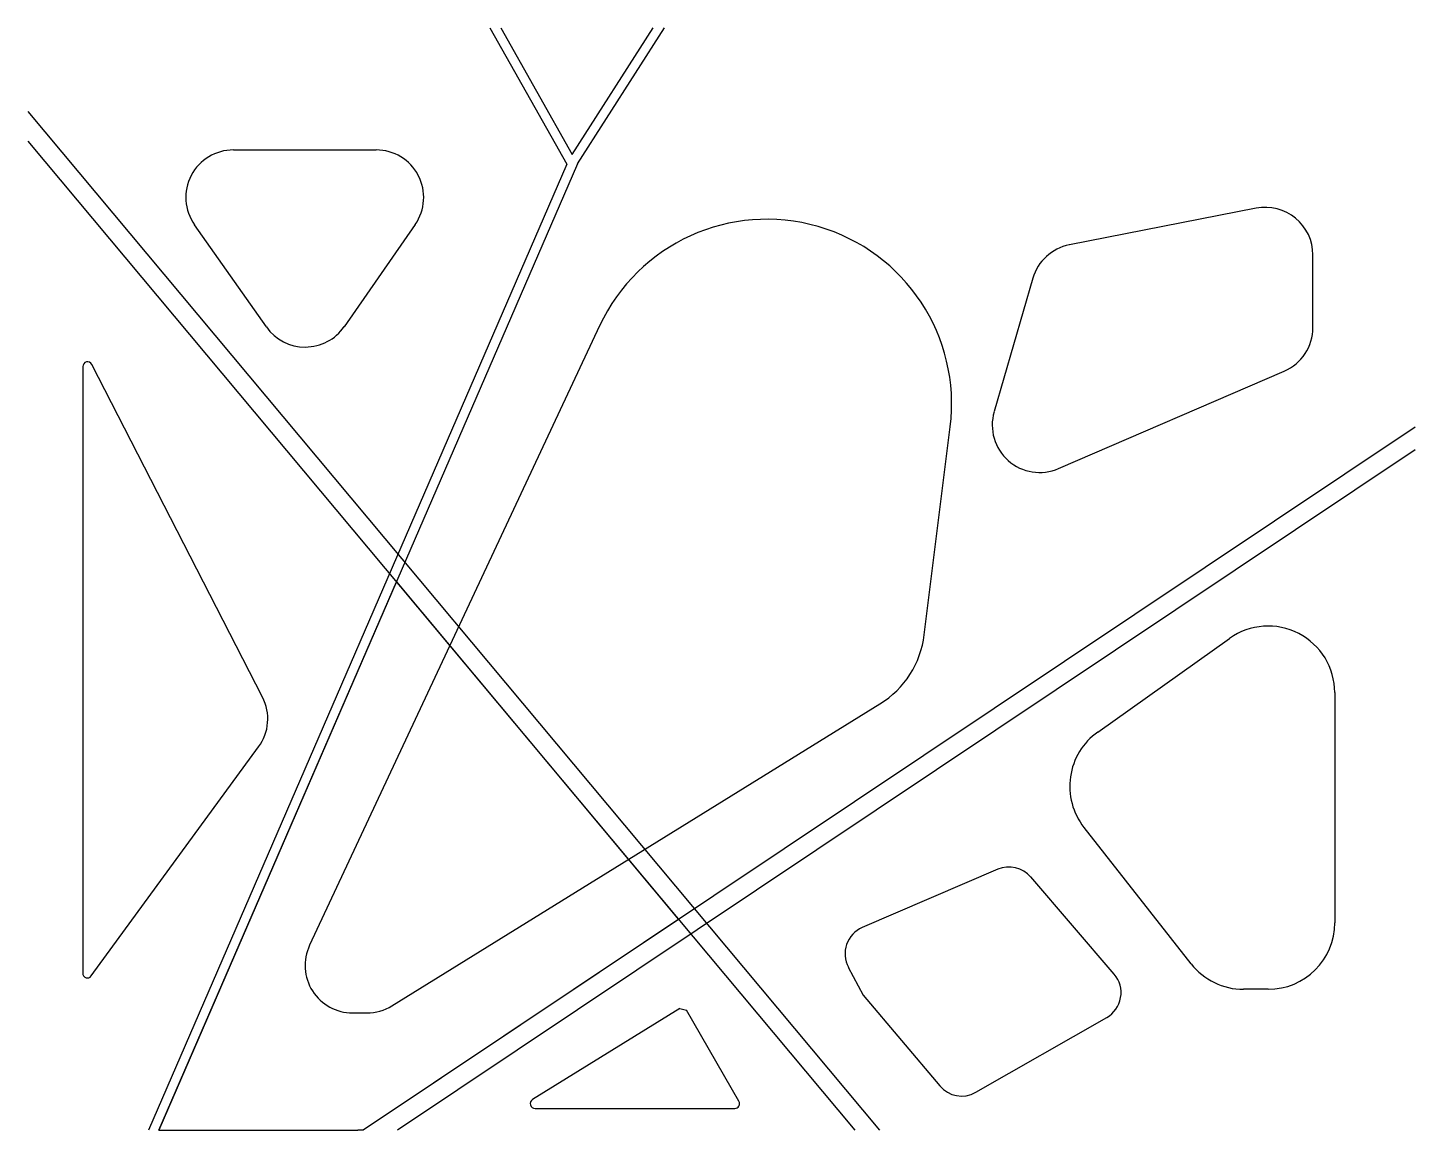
# Model space of a CAD drawing. Header units: centimetres. Extents: x 67 to 213, y 74 to 190.
import ezdxf

# ---------------------------------------------------------------- set-up
doc = ezdxf.new("R2010")
doc.units = ezdxf.units.CM
doc.layers.add('Cadru 2D', color=93, linetype='Continuous')

msp = doc.modelspace()

# ---------------------------------------------------------------- linework, layer by layer
at = {"layer": 'Cadru 2D'}
for p, q in [((115.39, 190.18), (123.51, 175.82)), ((116.54, 190.18), (124.07, 176.86)), ((124.07, 176.86), (132.59, 190.18)), ((124.63, 175.88), (133.78, 190.18)), ((66.77, 181.38), (156.41, 74.18)), ((66.77, 178.26), (153.8, 74.18)), ((88.41, 177.33), (103.44, 177.33)), ((123.51, 175.82), (79.47, 74.18)), ((124.63, 175.88), (80.56, 74.18)), ((196.05, 171.19), (176.38, 167.34)), ((91.89, 158.71), (84.33, 169.45)), ((107.55, 169.47), (100.08, 158.73)), ((202.01, 158.64), (202.01, 166.28)), ((172.53, 163.83), (168.46, 149.79)), ((126.94, 158.83), (96.43, 93.64)), ((72.56, 154.53), (72.56, 139.18)), ((91.48, 119.74), (73.5, 154.76)), ((175.24, 143.8), (198.99, 154.05)), ((212.77, 148.17), (102.07, 74.18)), ((161.11, 126.31), (163.83, 148.19)), ((212.77, 145.77), (105.67, 74.18)), ((72.56, 139.18), (72.56, 90.71)), ((80.56, 74.18), (105.56, 131.87)), ((105.56, 131.87), (135.25, 96.36, 4)), ((179.37, 116.07), (193.24, 125.93)), ((204.3, 120.23), (204.3, 96.01)), ((105.09, 87.27), (156.45, 119.04)), ((73.46, 90.42), (91.07, 114.51)), ((189.19, 91.69), (177.92, 106.04)), ((168.85, 101.64), (154.58, 95.51)), ((181.1, 90.6), (172.31, 100.84)), ((135.25, 96.36, 4), (102.07, 74.18)), ((153.12, 91.33), (154.69, 88.41)), ((154.69, 88.41), (162.75, 78.85)), ((197.3, 89.01), (194.7, 89.01)), ((100.96, 86.52), (102.46, 86.52)), ((135.38, 86.99), (119.89, 77.41)), ((135.38, 86.99), (136.08, 86.82)), ((141.61, 77.23), (136.08, 86.82)), ((166.53, 78.18), (180.31, 86.04)), ((120.15, 76.48), (141.18, 76.48)), ((80.56, 74.18), (101.51, 74.18)), ((102.07, 74.18), (101.51, 74.18))]:
    msp.add_line(p, q, dxfattribs=at)
for centre, radius, start, end in [((88.41, 172.33), 5, 90, 215.1411), ((103.44, 172.33), 5, 325.1851, 90), ((197.01, 166.28), 5, 0, 101.0626), ((144.55, 150.59), 19.44, 352.9092, 154.9127), ((177.33, 162.43), 5, 101.0626, 163.813), ((95.97, 161.59), 5, 215.1411, 325.1851), ((197.01, 158.64), 5, 293.3409, 0), ((73.06, 154.53), 0.5, 27.1782, 180), ((173.26, 148.39), 5, 163.813, 293.3409), ((197.3, 120.23), 7, 0, 125.4094), ((151.19, 127.55), 10, 301.7414, 352.9092), ((87.03, 117.46), 5, 323.8371, 27.1782), ((183.42, 110.37), 7, 125.4094, 218.1477), ((170.03, 98.88), 3, 40.6505, 113.2583), ((155.77, 92.75), 3, 113.2583, 208.1953), ((197.3, 96.01), 7, 270, 0), ((100.96, 91.52), 5, 154.9127, 270), ((73.06, 90.71), 0.5, 180, 323.8371), ((178.82, 88.65), 3, 299.7049, 40.6505), ((194.7, 96.01), 7, 218.1477, 270), ((102.46, 91.52), 5, 270, 301.7414), ((165.04, 80.78), 3, 220.1208, 299.7049), ((120.15, 76.98), 0.5, 121.7414, 270), ((141.18, 76.98), 0.5, 270, 29.9991)]:
    msp.add_arc(centre, radius, start, end, dxfattribs=at)

doc.saveas('drawing.dxf')
